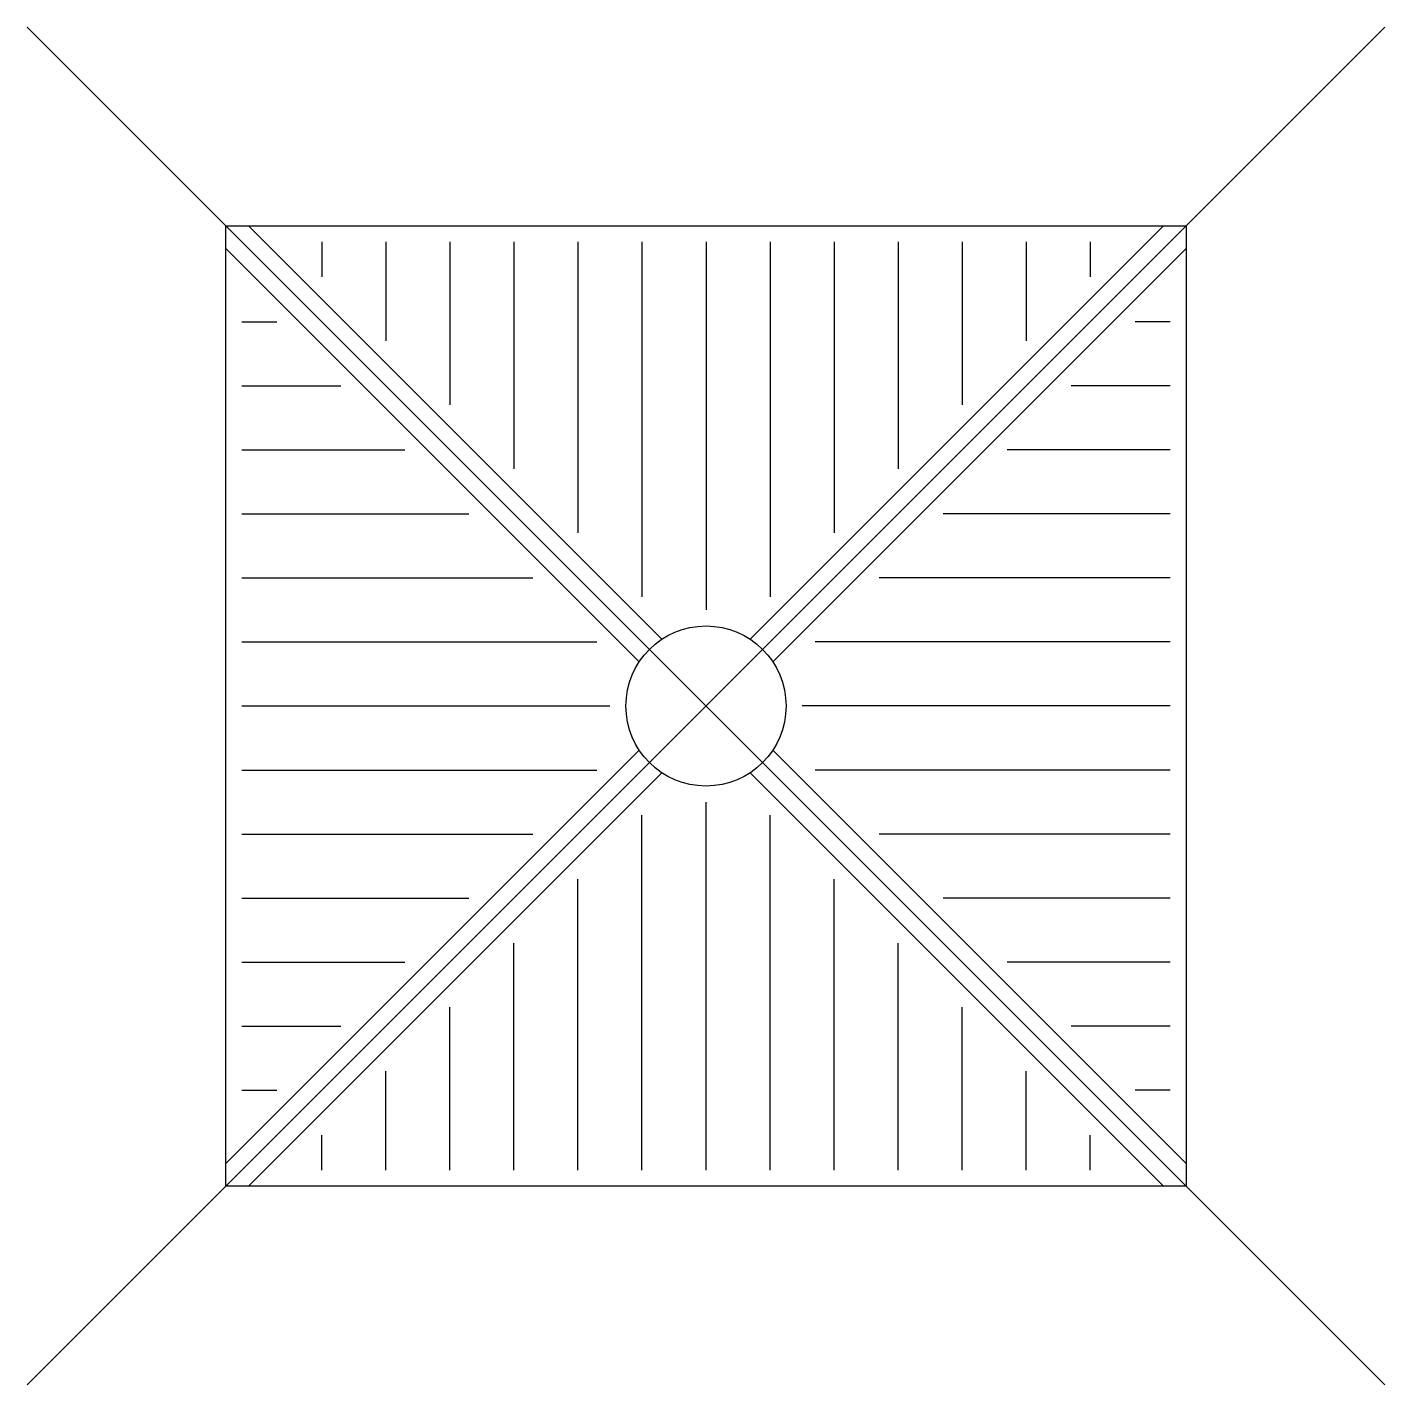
# Model space of a CAD drawing. Header units: metres. Extents: x -0.062 to 0.362, y -0.062 to 0.362.
import ezdxf

# ---------------------------------------------------------------- set-up
doc = ezdxf.new("R2010")
doc.units = ezdxf.units.M

msp = doc.modelspace()

# ---------------------------------------------------------------- linework, layer by layer
for p, q in [((0.00707, 0.3), (0.13622, 0.17086)), ((0.16378, 0.17086), (0.29293, 0.3)), ((0, 0.29293), (0.12914, 0.16378)), ((0.03, 0.295), (0.03, 0.28414)), ((0.05, 0.295), (0.05, 0.26414)), ((0.07, 0.295), (0.07, 0.24414)), ((0.09, 0.295), (0.09, 0.22414)), ((0.11, 0.295), (0.11, 0.20414)), ((0.13, 0.295), (0.13, 0.18414)), ((0.15, 0.295), (0.15, 0.18)), ((0.17, 0.295), (0.17, 0.18414)), ((0.17086, 0.16378), (0.3, 0.29293)), ((0.19, 0.295), (0.19, 0.20414)), ((0.21, 0.295), (0.21, 0.22414)), ((0.23, 0.295), (0.23, 0.24414)), ((0.25, 0.295), (0.25, 0.26414)), ((0.27, 0.295), (0.27, 0.28414)), ((0.005, 0.27), (0.01586, 0.27)), ((0.295, 0.27), (0.28414, 0.27)), ((0.005, 0.25), (0.03586, 0.25)), ((0.295, 0.25), (0.26414, 0.25)), ((0.005, 0.23), (0.05586, 0.23)), ((0.295, 0.23), (0.24414, 0.23)), ((0.005, 0.21), (0.07586, 0.21)), ((0.295, 0.21), (0.22414, 0.21)), ((0.005, 0.19), (0.09586, 0.19)), ((0.295, 0.19), (0.20414, 0.19)), ((0.005, 0.17), (0.11586, 0.17)), ((0.295, 0.17), (0.18414, 0.17)), ((0.005, 0.15), (0.12, 0.15)), ((0.295, 0.15), (0.18, 0.15)), ((0, 0.00707), (0.12914, 0.13622)), ((0.17086, 0.13622), (0.3, 0.00707)), ((0.005, 0.13), (0.11586, 0.13)), ((0.00707, 0), (0.13622, 0.12914)), ((0.16378, 0.12914), (0.29293, 0)), ((0.295, 0.13), (0.18414, 0.13)), ((0.15, 0.005), (0.15, 0.12)), ((0.13, 0.005), (0.13, 0.11586)), ((0.17, 0.005), (0.17, 0.11586)), ((0.005, 0.11), (0.09586, 0.11)), ((0.295, 0.11), (0.20414, 0.11)), ((0.11, 0.005), (0.11, 0.09586)), ((0.19, 0.005), (0.19, 0.09586)), ((0.005, 0.09), (0.07586, 0.09)), ((0.295, 0.09), (0.22414, 0.09)), ((0.09, 0.005), (0.09, 0.07586)), ((0.21, 0.005), (0.21, 0.07586)), ((0.005, 0.07), (0.05586, 0.07)), ((0.295, 0.07), (0.24414, 0.07)), ((0.07, 0.005), (0.07, 0.05586)), ((0.23, 0.005), (0.23, 0.05586)), ((0.005, 0.05), (0.03586, 0.05)), ((0.295, 0.05), (0.26414, 0.05)), ((0.05, 0.005), (0.05, 0.03586)), ((0.25, 0.005), (0.25, 0.03586)), ((0.005, 0.03), (0.01586, 0.03)), ((0.295, 0.03), (0.28414, 0.03)), ((0.03, 0.005), (0.03, 0.01586)), ((0.27, 0.005), (0.27, 0.01586))]:
    msp.add_line(p, q)
at = {"flags": 128}
for points in [[(-0.06213, -0.06213), (0.36213, 0.36213)], [(0.36213, -0.06213), (-0.06213, 0.36213)]]:
    msp.add_lwpolyline(points, dxfattribs=at)
msp.add_lwpolyline([(0, 0.3), (0.3, 0.3), (0.3, 0), (0, 0)], close=True, dxfattribs=at)
msp.add_circle((0.15, 0.15), 0.025)

doc.saveas('drawing.dxf')
